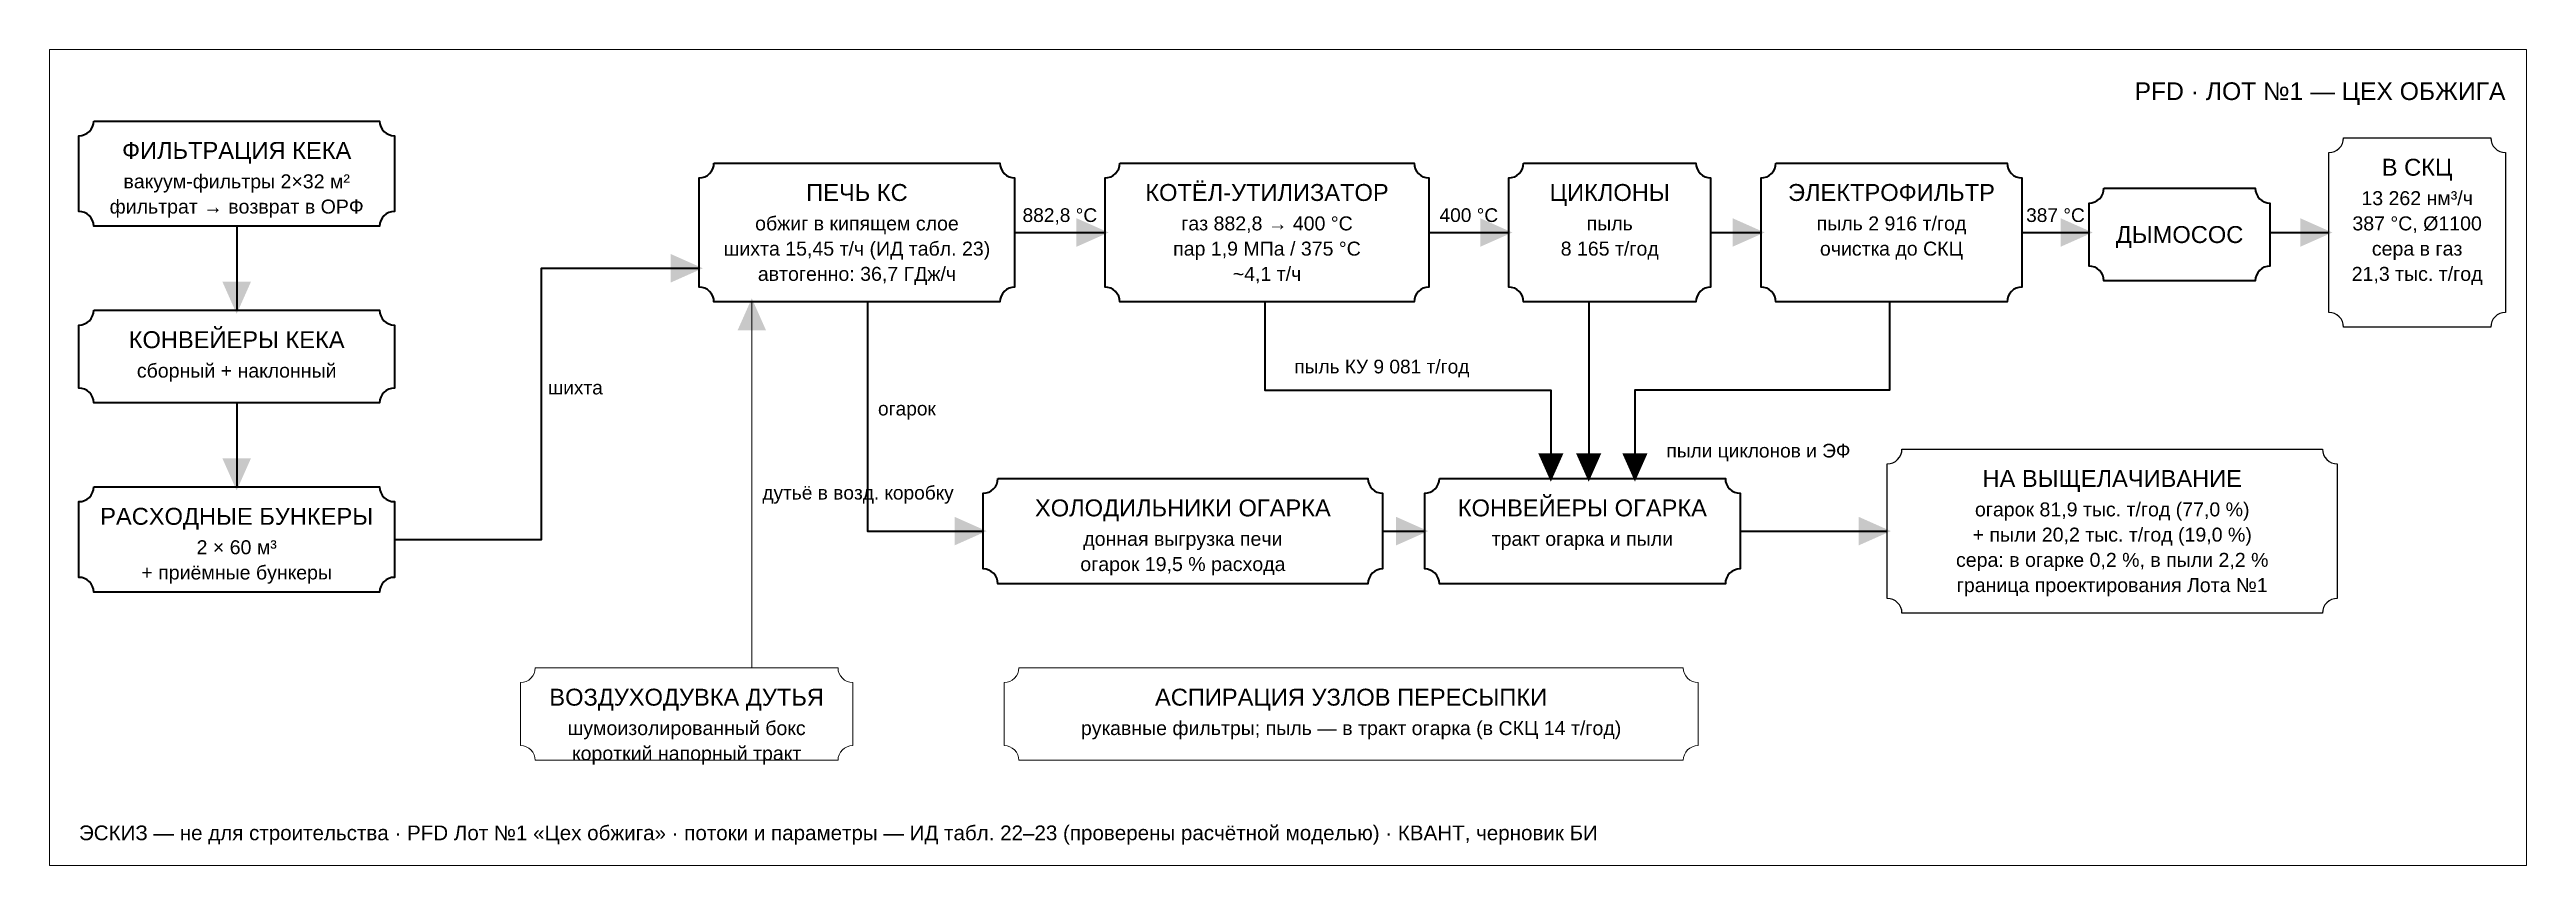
# Model space of a CAD drawing. Header units: millimetres. Extents: x 6 to 1184, y 6 to 394.
import ezdxf
from ezdxf.enums import TextEntityAlignment as Align

# ---------------------------------------------------------------- set-up
doc = ezdxf.new("R2010")
doc.units = ezdxf.units.MM
for name, color, linetype, lineweight in [('DIM', 8, 'Continuous', 13), ('OUTLINE', 7, 'Continuous', 25), ('TEXT_RU', 7, 'Continuous', 25)]:
    doc.layers.add(name, color=color, linetype=linetype, lineweight=lineweight)
for name, color, linetype, lineweight, true_color in [('DUST', 6, 'Continuous', 35, 0xa34e9e), ('GAS', 30, 'Continuous', 35, 0xe07f2e), ('LIQUID', 5, 'Continuous', 35, 0x2a78d6)]:
    doc.layers.add(name, color=color, linetype=linetype, lineweight=lineweight, true_color=true_color)
doc.styles.add('TXTRU', font='arial.ttf')

msp = doc.modelspace()

# ---------------------------------------------------------------- linework, layer by layer
at = {"layer": 'DIM'}
msp.add_line((340, 100), (340, 274), dxfattribs=at)
at = {"layer": 'DIM', "true_color": 0xe7e7e7}
msp.add_lwpolyline([(6, 394), (1184, 394), (1184, 6), (6, 6)], close=True, dxfattribs=at)
at = {"layer": 'DIM'}
for points in [[(237, 100), (381, 100, 0.414214), (388, 93), (388, 63, 0.414214), (381, 56), (237, 56, 0.414214), (230, 63), (230, 93, 0.414214)], [(467, 100), (783, 100, 0.414214), (790, 93), (790, 63, 0.414214), (783, 56), (467, 56, 0.414214), (460, 63), (460, 93, 0.414214)]]:
    msp.add_lwpolyline(points, format="xyb", close=True, dxfattribs=at)
msp.add_solid([(333.2, 260.4), (340, 275.7), (346.8, 260.4)], dxfattribs=at)
at = {"layer": 'DUST'}
msp.add_line((738, 274), (738, 190), dxfattribs=at)
for points in [[(707, 340), (789, 340, 0.414214), (796, 333), (796, 281, 0.414214), (789, 274), (707, 274, 0.414214), (700, 281), (700, 333, 0.414214)], [(827, 340), (937, 340, 0.414214), (944, 333), (944, 281, 0.414214), (937, 274), (827, 274, 0.414214), (820, 281), (820, 333, 0.414214)]]:
    msp.add_lwpolyline(points, format="xyb", close=True, dxfattribs=at)
for points in [[(584, 274), (584, 232), (720, 232), (720, 190)], [(881, 274), (881, 232), (760, 232), (760, 190)]]:
    msp.add_lwpolyline(points, dxfattribs=at)
for points in [[(726, 202), (720, 188.5), (714, 202)], [(744, 202), (738, 188.5), (732, 202)], [(766, 202), (760, 188.5), (754, 202)]]:
    msp.add_solid(points, dxfattribs=at)
at = {"layer": 'GAS'}
for p, q in [((465, 307), (508, 307)), ((662, 307), (700, 307)), ((796, 307), (820, 307)), ((944, 307), (976, 307)), ((1062, 307), (1090, 307))]:
    msp.add_line(p, q, dxfattribs=at)
for points in [[(322, 340), (458, 340, 0.414214), (465, 333), (465, 281, 0.414214), (458, 274), (322, 274, 0.414214), (315, 281), (315, 333, 0.414214)], [(515, 340), (655, 340, 0.414214), (662, 333), (662, 281, 0.414214), (655, 274), (515, 274, 0.414214), (508, 281), (508, 333, 0.414214)], [(983, 328), (1055, 328, 0.414214), (1062, 321), (1062, 291, 0.414214), (1055, 284), (983, 284, 0.414214), (976, 291), (976, 321, 0.414214)], [(457, 190), (633, 190, 0.414214), (640, 183), (640, 147, 0.414214), (633, 140), (457, 140, 0.414214), (450, 147), (450, 183, 0.414214)]]:
    msp.add_lwpolyline(points, format="xyb", close=True, dxfattribs=at)
msp.add_lwpolyline([(395, 274), (395, 165), (450, 165)], dxfattribs=at)
for points in [[(494.4, 313.8), (509.7, 307), (494.4, 300.2)], [(686.4, 313.8), (701.7, 307), (686.4, 300.2)], [(806.4, 313.8), (821.7, 307), (806.4, 300.2)], [(962.4, 313.8), (977.7, 307), (962.4, 300.2)], [(1076.4, 313.8), (1091.7, 307), (1076.4, 300.2)], [(436.4, 171.8), (451.7, 165), (436.4, 158.2)]]:
    msp.add_solid(points, dxfattribs=at)
at = {"layer": 'LIQUID'}
for p, q in [((95, 310), (95, 270)), ((95, 226), (95, 186)), ((640, 165), (660, 165)), ((810, 165), (880, 165))]:
    msp.add_line(p, q, dxfattribs=at)
for points in [[(27, 360), (163, 360, 0.414214), (170, 353), (170, 317, 0.414214), (163, 310), (27, 310, 0.414214), (20, 317), (20, 353, 0.414214)], [(27, 270), (163, 270, 0.414214), (170, 263), (170, 233, 0.414214), (163, 226), (27, 226, 0.414214), (20, 233), (20, 263, 0.414214)], [(667, 190), (803, 190, 0.414214), (810, 183), (810, 147, 0.414214), (803, 140), (667, 140, 0.414214), (660, 147), (660, 183, 0.414214)], [(27, 186), (163, 186, 0.414214), (170, 179), (170, 143, 0.414214), (163, 136), (27, 136, 0.414214), (20, 143), (20, 179, 0.414214)]]:
    msp.add_lwpolyline(points, format="xyb", close=True, dxfattribs=at)
msp.add_lwpolyline([(170, 161), (240, 161), (240, 290), (315, 290)], dxfattribs=at)
for points in [[(301.4, 296.8), (316.7, 290), (301.4, 283.2)], [(101.8, 283.6), (95, 268.3), (88.2, 283.6)], [(101.8, 199.6), (95, 184.3), (88.2, 199.6)], [(646.4, 171.8), (661.7, 165), (646.4, 158.2)], [(866.4, 171.8), (881.7, 165), (866.4, 158.2)]]:
    msp.add_solid(points, dxfattribs=at)
at = {"layer": 'OUTLINE', "true_color": 0x0ca30c}
for points in [[(1097, 352), (1167, 352, 0.414214), (1174, 345), (1174, 269, 0.414214), (1167, 262), (1097, 262, 0.414214), (1090, 269), (1090, 345, 0.414214)], [(887, 204), (1087, 204, 0.414214), (1094, 197), (1094, 133, 0.414214), (1087, 126), (887, 126, 0.414214), (880, 133), (880, 197, 0.414214)]]:
    msp.add_lwpolyline(points, format="xyb", close=True, dxfattribs=at)

# ---------------------------------------------------------------- texts
at = {"layer": 'TEXT_RU', "style": 'TXTRU'}
msp.add_text('PFD · ЛОТ №1 — ЦЕХ ОБЖИГА', height=8.4, dxfattribs=at).set_placement((1174, 370), align=Align.RIGHT)
for s, height, p in [('ФИЛЬТРАЦИЯ КЕКА', 8.05, (95, 342)), ('В СКЦ', 8.05, (1132, 334)), ('вакуум-фильтры 2×32 м²', 6.65, (95, 328)), ('ПЕЧЬ КС', 8.05, (390, 322)), ('КОТЁЛ-УТИЛИЗАТОР', 8.05, (585, 322)), ('ЦИКЛОНЫ', 8.05, (748, 322)), ('ЭЛЕКТРОФИЛЬТР', 8.05, (882, 322)), ('фильтрат → возврат в ОРФ', 6.65, (95, 316)), ('13 262 нм³/ч', 6.65, (1132, 320)), ('обжиг в кипящем слое', 6.65, (390, 308)), ('газ 882,8 → 400 °C', 6.65, (585, 308)), ('пыль', 6.65, (748, 308)), ('пыль 2 916 т/год', 6.65, (882, 308)), ('ДЫМОСОС', 8.05, (1019, 302)), ('387 °C, Ø1100', 6.65, (1132, 308)), ('шихта 15,45 т/ч (ИД табл. 23)', 6.65, (390, 296)), ('пар 1,9 МПа / 375 °C', 6.65, (585, 296)), ('8 165 т/год', 6.65, (748, 296)), ('очистка до СКЦ', 6.65, (882, 296)), ('сера в газ', 6.65, (1132, 296)), ('автогенно: 36,7 ГДж/ч', 6.65, (390, 284)), ('~4,1 т/ч', 6.65, (585, 284)), ('21,3 тыс. т/год', 6.65, (1132, 284)), ('КОНВЕЙЕРЫ КЕКА', 8.05, (95, 252)), ('сборный + наклонный', 6.65, (95, 238)), ('НА ВЫЩЕЛАЧИВАНИЕ', 8.05, (987, 186)), ('ХОЛОДИЛЬНИКИ ОГАРКА', 8.05, (545, 172)), ('КОНВЕЙЕРЫ ОГАРКА', 8.05, (735, 172)), ('огарок 81,9 тыс. т/год (77,0 %)', 6.65, (987, 172)), ('РАСХОДНЫЕ БУНКЕРЫ', 8.05, (95, 168)), ('+ пыли 20,2 тыс. т/год (19,0 %)', 6.65, (987, 160)), ('2 × 60 м³', 6.65, (95, 154)), ('донная выгрузка печи', 6.65, (545, 158)), ('тракт огарка и пыли', 6.65, (735, 158)), ('сера: в огарке 0,2 %, в пыли 2,2 %', 6.65, (987, 148)), ('+ приёмные бункеры', 6.65, (95, 142)), ('огарок 19,5 % расхода', 6.65, (545, 146)), ('граница проектирования Лота №1', 6.65, (987, 136)), ('ВОЗДУХОДУВКА ДУТЬЯ', 8.05, (309, 82)), ('АСПИРАЦИЯ УЗЛОВ ПЕРЕСЫПКИ', 8.05, (625, 82)), ('шумоизолированный бокс', 6.65, (309, 68)), ('рукавные фильтры; пыль — в тракт огарка (в СКЦ 14 т/год)', 6.65, (625, 68)), ('короткий напорный тракт', 6.65, (309, 56))]:
    msp.add_text(s, height=height, dxfattribs=at).set_placement(p, align=Align.CENTER)
at = {"layer": 'TEXT_RU', "true_color": 0xe07f2e, "style": 'TXTRU'}
for s, p in [('882,8 °C', (486.5, 312)), ('400 °C', (681, 312)), ('387 °C', (960, 312))]:
    msp.add_text(s, height=6.51, dxfattribs=at).set_placement(p, align=Align.CENTER)
at = {"layer": 'TEXT_RU', "true_color": 0xa34e9e, "style": 'TXTRU'}
for s, p in [('пыль КУ 9 081 т/год', (598, 240)), ('пыли циклонов и ЭФ', (775, 200))]:
    msp.add_text(s, height=6.51, dxfattribs=at).set_placement(p)
at = {"layer": 'TEXT_RU', "true_color": 0x2a78d6, "style": 'TXTRU'}
msp.add_text('шихта', height=6.51, dxfattribs=at).set_placement((243, 230))
at = {"layer": 'TEXT_RU', "true_color": 0xe07f2e, "style": 'TXTRU'}
msp.add_text('огарок', height=6.51, dxfattribs=at).set_placement((400, 220))
at = {"layer": 'TEXT_RU', "style": 'TXTRU'}
for s, height, p in [('дутьё в возд. коробку', 6.51, (345, 180)), ('ЭСКИЗ — не для строительства · PFD Лот №1 «Цех обжига» · потоки и параметры — ИД табл. 22–23 (проверены расчётной моделью) · КВАНТ, черновик БИ', 7, (20, 18))]:
    msp.add_text(s, height=height, dxfattribs=at).set_placement(p)

doc.saveas('drawing.dxf')
